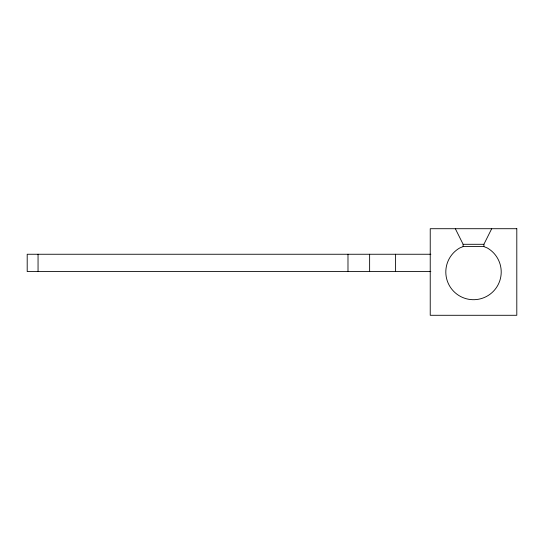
<?xml version="1.0" encoding="UTF-8"?>
<svg xmlns="http://www.w3.org/2000/svg" width="544" height="544" viewBox="0 0 544 544"><rect width="100%" height="100%" fill="white"/><g stroke="black" fill="none" stroke-linecap="round" stroke-linejoin="round"><path stroke-width="0.82" d="M483.902 246.575L463.128 246.575L459.66 248.01A27.703 27.703 0 0 0 452.295 289.809A27.703 27.703 0 0 0 494.734 289.809A27.703 27.703 0 0 0 487.363 248.01L483.902 246.575L483.902 244.297L491.694 228.711M455.335 228.711L463.128 244.297L483.902 244.297M430.855 254.252L27.2 254.252L27.2 271.565L430.855 271.565M463.128 244.297L463.128 246.575M395.597 254.252L395.597 271.565M369.628 254.252L369.628 271.565M347.983 254.252L347.983 271.565M38.053 254.252L38.053 271.565M516.8 228.711L430.229 228.711L430.229 315.289L516.8 315.289L516.8 228.711"/></g></svg>
